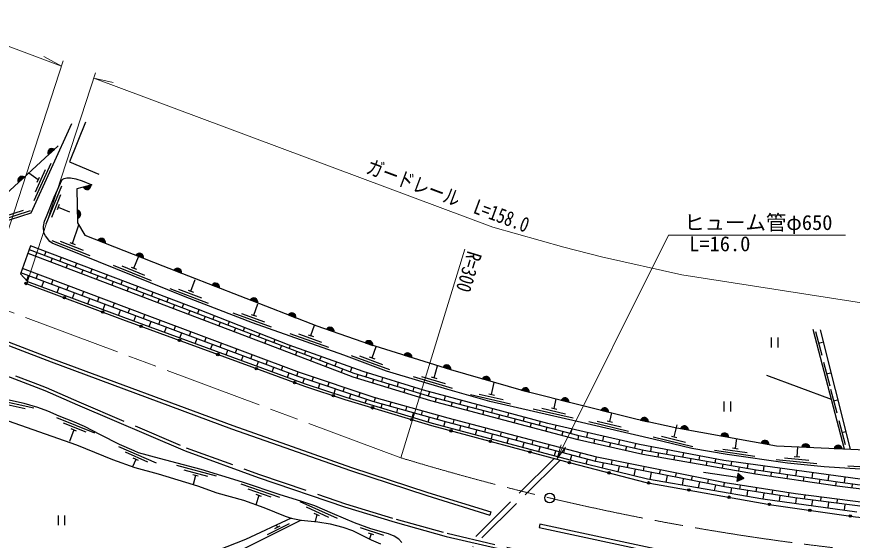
# Model space of a CAD drawing. Units: millimetres at full size, sheet at 1:1000; details may follow other scales. Extents: x 40000 to 680000, y 20000 to 380000.
# Drawn here: x 201026 to 303202, y 256591 to 320573 of the extents above; entities that cross this region are included whole.
import ezdxf
from ezdxf.enums import TextEntityAlignment as Align

# ---------------------------------------------------------------- set-up
doc = ezdxf.new("R2010")
doc.units = ezdxf.units.MM
doc.header["$LTSCALE"] = 1000
doc.linetypes.add('CHAIN', pattern=[18.5, 12, -1.5, 3.5, -1.5])
doc.linetypes.add('DASHED', pattern=[7.5, 6, -1.5])
for name, color, linetype, lineweight in [('M-BGD', 7, 'Continuous', 25), ('M-BMK', 2, 'CHAIN', 13), ('M-BMK-SRVR', 3, 'Continuous', 25), ('M-STR-HTXT', 7, 'Continuous', 13)]:
    doc.layers.add(name, color=color, linetype=linetype, lineweight=lineweight)
doc.styles.add('ＭＳ ゴシック', font='')
doc.styles.get('ＭＳ ゴシック').set_extended_font_data('MS Gothic')

# ---------------------------------------------------------------- blocks, each defined once
blk = doc.blocks.new('open_arrow')
at = {"color": 0, "linetype": 'Continuous', "lineweight": -2}
blk.add_lwpolyline([(7.5, 1.25), (0, 0), (7.5, -1.25)], dxfattribs=at)

msp = doc.modelspace()

# ---------------------------------------------------------------- hatches: boundary and pattern name
at = {"layer": 'M-BGD'}
for points in [[(204902, 303694, -0.82183), (205629, 304367)], [(201233, 300298, -0.82183), (201960, 300971)], [(210125, 299989, -0.82183), (209165, 299747)], [(208445, 296938, -0.82183), (208466, 295947)], [(210949, 293257, -0.82183), (211871, 292895)], [(215604, 291431, -0.82183), (216526, 291070)], [(220259, 289607, -0.82183), (221182, 289247)], [(202037, 288029, -0.41421), (202230, 288117, -0.41421), (202318, 287925, -1)], [(224916, 287787, -0.82183), (225839, 287427)], [(206721, 286281, -0.41421), (206914, 286369, -0.41421), (207002, 286176, -1)], [(229573, 285967, -0.82183), (230496, 285607)], [(211406, 284533, -0.41421), (211599, 284621, -0.41421), (211687, 284428, -1)], [(234230, 284148, -0.82183), (235153, 283787)], [(216094, 282796, -0.41421), (216287, 282885, -0.41421), (216376, 282692, -1)], [(238904, 282372, -0.82183), (239840, 282047)], [(220788, 281073, -0.41421), (220981, 281162, -0.41421), (221070, 280969, -1)], [(243627, 280732, -0.82183), (244563, 280408)], [(225482, 279349, -0.41421), (225674, 279439, -0.41421), (225763, 279246, -1)], [(248397, 279233, -0.82183), (249343, 278939)], [(253172, 277752, -0.82183), (254118, 277458)], [(230176, 277627, -0.41421), (230368, 277717, -0.41421), (230458, 277525, -1)], [(234874, 275917, -0.41421), (235066, 276007, -0.41421), (235156, 275814, -1)], [(257967, 276336, -0.82183), (258919, 276059)], [(262765, 274928, -0.82183), (263726, 274687)], [(239608, 274309, -0.41421), (239798, 274405, -0.41421), (239893, 274216, -1)], [(267614, 273709, -0.82183), (268575, 273468)], [(244383, 272826, -0.41421), (244570, 272926, -0.41421), (244670, 272739, -1)], [(272464, 272490, -0.82183), (273424, 272249)], [(249170, 271383, -0.41421), (249357, 271483, -0.41421), (249457, 271296, -1)], [(277316, 271286, -0.82183), (278285, 271077)], [(253977, 270008, -0.41421), (254160, 270114, -0.41421), (254266, 269930, -1)], [(282207, 270249, -0.82183), (283182, 270073)], [(258806, 268713, -0.41421), (258990, 268819, -0.41421), (259096, 268635, -1)], [(287128, 269365, -0.82183), (288104, 269190)], [(292050, 268481, -0.82183), (293025, 268306)], [(297016, 267995, -0.82183), (298006, 267951)], [(300972, 267820, -0.82183), (301962, 267776)], [(263635, 267418, -0.41421), (263819, 267524, -0.41421), (263925, 267341, -1)], [(268465, 266123, -0.41421), (268649, 266229, -0.41421), (268755, 266046, -1)], [(273305, 264871, -0.41421), (273488, 264979, -0.41421), (273596, 264796, -1)], [(289075, 263774), (289939, 264151), (289222, 264763)], [(278149, 263632, -0.41421), (278323, 263753, -0.41421), (278444, 263579, -1)], [(283072, 262755, -0.41421), (283246, 262877, -0.41421), (283367, 262703, -1)], [(287994, 261879, -0.41421), (288168, 262000, -0.41421), (288290, 261826, -1)], [(292917, 261002, -0.41421), (293091, 261124, -0.41421), (293212, 260950, -1)], [(297864, 260280, -0.41421), (298034, 260407, -0.41421), (298161, 260237, -1)], [(302814, 259571, -0.41421), (302983, 259698, -0.41421), (303111, 259528, -1)]]:
    msp.add_hatch(color=256, dxfattribs=at).paths.add_polyline_path(points)

# ---------------------------------------------------------------- linework, layer by layer
for p, q in [((204902, 303694), (205629, 304367)), ((203171, 298133), (205244, 302683)), ((203662, 300657), (202503, 301474)), ((203313, 299168), (204557, 301898)), ((201233, 300298), (201960, 300971)), ((203516, 300339), (203807, 300976)), ((206491, 299851), (204607, 295219)), ((210125, 299989), (209165, 299747)), ((206392, 298811), (205262, 296032)), ((206237, 297633), (205973, 296985)), ((198911, 295663), (202715, 296900)), ((199579, 296196), (201862, 296938)), ((206105, 297309), (207494, 296744)), ((208445, 296938), (208466, 295947)), ((207857, 292869), (208635, 295125)), ((210949, 293257), (211871, 292895)), ((205314, 293242), (209955, 291382)), ((206354, 293148), (209138, 292032)), ((207533, 292999), (208182, 292739)), ((203488, 291772), (203322, 291334)), ((204589, 291856), (204423, 291417)), ((215364, 289840), (215926, 291231)), ((215604, 291431), (216526, 291070)), ((205358, 291062), (205191, 290624)), ((206460, 291148), (206293, 290707)), ((207227, 290352), (207061, 289914)), ((208330, 290439), (208162, 289998)), ((212821, 290221), (217457, 288348)), ((209097, 289643), (208931, 289205)), ((210200, 289730), (210032, 289288)), ((213861, 290124), (216642, 289000)), ((215040, 289972), (215689, 289709)), ((220259, 289607), (221182, 289247)), ((202255, 288332), (202483, 288941)), ((203420, 288590), (203614, 289110)), ((204108, 287577), (204356, 288239)), ((205293, 287889), (205485, 288403)), ((210967, 288933), (210801, 288495)), ((212071, 289022), (211902, 288578)), ((212837, 288223), (212670, 287785)), ((213941, 288313), (213772, 287868)), ((222313, 287040), (222850, 288440)), ((205982, 286877), (206229, 287538)), ((207166, 287187), (207356, 287696)), ((214706, 287513), (214540, 287075)), ((215811, 287604), (215641, 287157)), ((219764, 287376), (224432, 285584)), ((220805, 287298), (223606, 286222)), ((221986, 287166), (222640, 286915)), ((224916, 287787), (225839, 287427)), ((207856, 286178), (208102, 286837)), ((209039, 286486), (209227, 286990)), ((209729, 285479), (209975, 286135)), ((210912, 285784), (211098, 286283)), ((216576, 286802), (216410, 286364)), ((217681, 286896), (217511, 286447)), ((219552, 286187), (219380, 285737)), ((211603, 284779), (211848, 285434)), ((212785, 285083), (212969, 285576)), ((218446, 286092), (218279, 285654)), ((220315, 285382), (220149, 284944)), ((221422, 285478), (221250, 285026)), ((229573, 285967), (230496, 285607)), ((230014, 284084), (230528, 285493)), ((213477, 284080), (213721, 284732)), ((214658, 284382), (214840, 284869)), ((216531, 283680), (216711, 284163)), ((222185, 284671), (222018, 284233)), ((223292, 284769), (223120, 284316)), ((227460, 284376), (232158, 282663)), ((228502, 284316), (231321, 283288)), ((229686, 284203), (230343, 283964)), ((234230, 284148), (235153, 283787)), ((215353, 283388), (215594, 284031)), ((217231, 282698), (217467, 283330)), ((218404, 282980), (218584, 283461)), ((224054, 283961), (223888, 283523)), ((225154, 284040), (224989, 283606)), ((225924, 283251), (225758, 282813)), ((227016, 283310), (226859, 282895)), ((219109, 282009), (219341, 282631)), ((220278, 282281), (220457, 282762)), ((222152, 281582), (222331, 282063)), ((227794, 282540), (227627, 282102)), ((228879, 282580), (228728, 282185)), ((236981, 281597), (237442, 282892)), ((238904, 282372), (239840, 282047)), ((298381, 282388), (302206, 267765)), ((298699, 282119), (299458, 279217)), ((299277, 282328), (302942, 267733)), ((220986, 281319), (221215, 281931)), ((222864, 280630), (223089, 281232)), ((224025, 280883), (224205, 281364)), ((229663, 281830), (229497, 281392)), ((230741, 281851), (230598, 281475)), ((231533, 281120), (231366, 280682)), ((232603, 281121), (232468, 280764)), ((234424, 281870), (239134, 280192)), ((235467, 281817), (238293, 280810)), ((236651, 281714), (237311, 281479)), ((293290, 281355), (293290, 280155)), ((294090, 281355), (294090, 280155)), ((224741, 279941), (224962, 280533)), ((225899, 280183), (226079, 280664)), ((227773, 279484), (227953, 279965)), ((233402, 280409), (233236, 279971)), ((234469, 280394), (234336, 280051)), ((243627, 280732), (244563, 280408)), ((244472, 278881), (244994, 280287)), ((299079, 280668), (299543, 280789)), ((226619, 279252), (226836, 279834)), ((228496, 278562), (228710, 279134)), ((229647, 278785), (229826, 279266)), ((235269, 279691), (235101, 279254)), ((236354, 279726), (236202, 279331)), ((237135, 278972), (236967, 278535)), ((238240, 279057), (238068, 278612)), ((241919, 279188), (246607, 277449)), ((242961, 279121), (245774, 278078)), ((244144, 279003), (244800, 278759)), ((248397, 279233), (249343, 278939)), ((230374, 277874), (230584, 278435)), ((231521, 278086), (231700, 278567)), ((239001, 278252), (238833, 277815)), ((240126, 278388), (239935, 277893)), ((299681, 278368), (300440, 275465)), ((232254, 277190), (232457, 277736)), ((233394, 277386), (233574, 277867)), ((234133, 276506), (234331, 277037)), ((235268, 276687), (235448, 277168)), ((240868, 277533), (240699, 277096)), ((242011, 277720), (241801, 277173)), ((243862, 277084), (243703, 276559)), ((252061, 276456), (252492, 277893)), ((253172, 277752), (254118, 277458)), ((300060, 276917), (300525, 277038)), ((236029, 275816), (236214, 276361)), ((237161, 276041), (237325, 276528)), ((239056, 275401), (239220, 275888)), ((242746, 276849), (242610, 276400)), ((244660, 276270), (244524, 275821)), ((245772, 276490), (245617, 275980)), ((247682, 275897), (247532, 275401)), ((249494, 276601), (254282, 275162)), ((250538, 276601), (253411, 275737)), ((251726, 276557), (252396, 276355)), ((257967, 276336), (258919, 276059)), ((259096, 274421), (259429, 275884)), ((292729, 276775), (300614, 273850)), ((237926, 275180), (238108, 275721)), ((239825, 274554), (240003, 275081)), ((240951, 274761), (241115, 275248)), ((246574, 275690), (246439, 275242)), ((248489, 275111), (248353, 274663)), ((249591, 275303), (249446, 274822)), ((262765, 274928), (263726, 274687)), ((300543, 275071), (301302, 272168)), ((241728, 273939), (241898, 274441)), ((242845, 274121), (243010, 274608)), ((244743, 273490), (244880, 273985)), ((250403, 274532), (250267, 274084)), ((251510, 274739), (251360, 274243)), ((252323, 273974), (252204, 273521)), ((253424, 274227), (253290, 273719)), ((256526, 274391), (261401, 273282)), ((257567, 274462), (260492, 273796)), ((258755, 274499), (259438, 274344)), ((266751, 272679), (267002, 273863)), ((203111, 272733), (198225, 273795)), ((202070, 272652), (199139, 273289)), ((243644, 273362), (243793, 273801)), ((245583, 272777), (245706, 273222)), ((246670, 272955), (246807, 273450)), ((248597, 272419), (248734, 272914)), ((254257, 273464), (254138, 273011)), ((255356, 273710), (255224, 273210)), ((256191, 272955), (256072, 272502)), ((257288, 273193), (257158, 272700)), ((267614, 273709), (268575, 273468)), ((287506, 273547), (287506, 272347)), ((288306, 273547), (288306, 272347)), ((300923, 273620), (301387, 273741)), ((247498, 272200), (247633, 272687)), ((249414, 271623), (249560, 272152)), ((250524, 271884), (250661, 272379)), ((252451, 271348), (252588, 271843)), ((258125, 272445), (258006, 271992)), ((259220, 272676), (259092, 272191)), ((260059, 271936), (259940, 271483)), ((261152, 272159), (261026, 271681)), ((264181, 272649), (269056, 271539)), ((265222, 272719), (268147, 272054)), ((266410, 272757), (267093, 272601)), ((272464, 272490), (273424, 272249)), ((273553, 271102), (273800, 272154)), ((210569, 269687), (205933, 271561)), ((209529, 269784), (206748, 270908)), ((251329, 271045), (251487, 271616)), ((253258, 270517), (253414, 271081)), ((254381, 270823), (254511, 271320)), ((256315, 270315), (256446, 270812)), ((261993, 271427), (261874, 270974)), ((263084, 271642), (262960, 271172)), ((263927, 270917), (263808, 270464)), ((265016, 271125), (264894, 270663)), ((270982, 271090), (275849, 269945)), ((272024, 271153), (274944, 270466)), ((273212, 271182), (273893, 271021)), ((277316, 271286), (278285, 271077)), ((301553, 271212), (302312, 268309)), ((208026, 270068), (207464, 268677)), ((208350, 269937), (207701, 270199)), ((255199, 270003), (255348, 270569)), ((257133, 269492), (257282, 270061)), ((258249, 269807), (258380, 270304)), ((260184, 269299), (260314, 269795)), ((265861, 270408), (265742, 269955)), ((266958, 270644), (266828, 270153)), ((267795, 269898), (267676, 269445)), ((268909, 270198), (268763, 269644)), ((270838, 269758), (270706, 269173)), ((281419, 269238), (281769, 270696)), ((282207, 270249), (283182, 270073)), ((301932, 269760), (302397, 269882)), ((259066, 268980), (259217, 269553)), ((261000, 268469), (261151, 269044)), ((262118, 268790), (262249, 269287)), ((264052, 268281), (264183, 268778)), ((269731, 269393), (269627, 268936)), ((271681, 268952), (271578, 268496)), ((272788, 269312), (272657, 268732)), ((274738, 268867), (274608, 268291)), ((278848, 269239), (283709, 268070)), ((279890, 269297), (282807, 268596)), ((281079, 269320), (281759, 269156)), ((287128, 269365), (288104, 269190)), ((288904, 267829), (289073, 269016)), ((218112, 266029), (213523, 268013)), ((262933, 267958), (263085, 268536)), ((264867, 267447), (265019, 268027)), ((265987, 267773), (266117, 268269)), ((267921, 267264), (268051, 267761)), ((273632, 268512), (273529, 268055)), ((275583, 268071), (275480, 267614)), ((276687, 268421), (276558, 267850)), ((278619, 268032), (278517, 267449)), ((287377, 267743), (290348, 267321)), ((288558, 267878), (289251, 267780)), ((292050, 268481), (293025, 268306)), ((296442, 266808), (296559, 268016)), ((297016, 267995), (298006, 267951)), ((300972, 267820), (301962, 267776)), ((217075, 266151), (214322, 267341)), ((266800, 266935), (266954, 267518)), ((268734, 266424), (268888, 267010)), ((269855, 266755), (269986, 267252)), ((271789, 266247), (271920, 266743)), ((277534, 267630), (277431, 267173)), ((279502, 267276), (279421, 266815)), ((280584, 267654), (280487, 267103)), ((281472, 266930), (281391, 266469)), ((282548, 267277), (282457, 266757)), ((284512, 266899), (284427, 266412)), ((286345, 267586), (291295, 266884)), ((296093, 266842), (296790, 266774)), ((215579, 266471), (215192, 265574)), ((215901, 266332), (215258, 266609)), ((225458, 264436), (220625, 265719)), ((270675, 265940), (270822, 266501)), ((272650, 265449), (272769, 266048)), ((273750, 265853), (273850, 266357)), ((275712, 265463), (275812, 265967)), ((283442, 266584), (283361, 266123)), ((285412, 266239), (285331, 265777)), ((286477, 266521), (286397, 266066)), ((287382, 265893), (287301, 265432)), ((288450, 266196), (288367, 265720)), ((290433, 265925), (290336, 265374)), ((293896, 266452), (298872, 265970)), ((294920, 266654), (297906, 266365)), ((302663, 265696), (307653, 265376)), ((224414, 264402), (221515, 265172)), ((274593, 264967), (274731, 265658)), ((276536, 264484), (276692, 265268)), ((277673, 265073), (277773, 265577)), ((278485, 264026), (278654, 264878)), ((279635, 264683), (279735, 265186)), ((281596, 264293), (281696, 264796)), ((289148, 264269), (284994, 264885)), ((289222, 264763), (289075, 263774)), ((289939, 264151), (289222, 264763)), ((289351, 265547), (289271, 265086)), ((291321, 265202), (291240, 264740)), ((292398, 265656), (292310, 265054)), ((293300, 264910), (293232, 264446)), ((294380, 265385), (294290, 264766)), ((296361, 265114), (296269, 264478)), ((298343, 264843), (298248, 264189)), ((223226, 264407), (222549, 264587)), ((222887, 264497), (222599, 263411)), ((280456, 263686), (280616, 264488)), ((282430, 263346), (282577, 264098)), ((283559, 263906), (283657, 264410)), ((284402, 263007), (284540, 263714)), ((285521, 263522), (285620, 264026)), ((287484, 263138), (287583, 263642)), ((289939, 264151), (289075, 263774)), ((295279, 264622), (295212, 264158)), ((297258, 264333), (297191, 263870)), ((299237, 264045), (299170, 263582)), ((300325, 264572), (300227, 263901)), ((301216, 263757), (301149, 263293)), ((302295, 264303), (302208, 263626)), ((233199, 261828), (228463, 263430)), ((232156, 261864), (229314, 262825)), ((286373, 262667), (286503, 263330)), ((288369, 262323), (288472, 262980)), ((289459, 262825), (289539, 263332)), ((290340, 261984), (290447, 262670)), ((291435, 262515), (291515, 263022)), ((293411, 262205), (293491, 262712)), ((303200, 263498), (303140, 263034)), ((230639, 262060), (230256, 260930)), ((230970, 261948), (230307, 262173)), ((292311, 261646), (292423, 262360)), ((294293, 261372), (294399, 262050)), ((295387, 261895), (295467, 262403)), ((296292, 261096), (296376, 261746)), ((297368, 261618), (297433, 262128)), ((299351, 261363), (299417, 261873)), ((301335, 261108), (301400, 261618)), ((240246, 259237), (235695, 261306)), ((239212, 259378), (236481, 260619)), ((298273, 260823), (298359, 261491)), ((300255, 260549), (300343, 261236)), ((302236, 260275), (302327, 260981)), ((206079, 259628), (206079, 258428)), ((206879, 259628), (206879, 258428)), ((238041, 259581), (237404, 259870)), ((237722, 259725), (237524, 258883)), ((258994, 260055), (258876, 259672)), ((231689, 257286), (234371, 258630)), ((264987, 258551), (264904, 258160)), ((232596, 258043), (233222, 258356)), ((232909, 258200), (232787, 258443)), ((245899, 257158), (243061, 258131)), ((244714, 257247), (244052, 257474)), ((244383, 257360), (244177, 256758))]:
    msp.add_line(p, q, dxfattribs=at)
at = {"layer": 'M-BGD', "linetype": 'DASHED'}
for p, q in [((266736, 266587), (256164, 256072)), ((267462, 266392), (256811, 255798))]:
    msp.add_line(p, q, dxfattribs=at)
at = {"layer": 'M-BGD'}
for points in [[(206109, 304811), (199115, 298339), (190890, 301989), (182503, 305274), (171532, 309499), (156560, 315120), (137027, 320995), (110078, 329527), (79296, 338978)], [(78702, 336268), (102074, 329035), (143367, 315758), (155650, 312308), (168043, 307639), (190553, 298861), (199003, 295377), (202809, 296615), (207780, 307526)], [(75008, 319422), (100603, 312014), (110261, 309132), (130160, 302572), (140723, 298905), (151420, 295022), (172702, 287061), (202889, 275500), (204457, 274876), (208460, 273157), (221610, 267523), (230563, 264261), (241114, 260674), (247296, 258790), (253557, 257057), (264375, 254559), (272309, 252773), (278095, 251628), (281983, 250914), (286843, 250112), (291364, 249567), (300750, 248768), (308085, 248300)], [(209438, 307694), (207498, 302841), (211068, 301325)], [(309219, 264975), (299756, 265582), (295275, 266017), (287899, 267063), (283583, 267792), (278834, 268934), (269560, 271117), (258897, 273544), (253742, 275011), (246238, 277266), (241009, 279206), (229877, 283172), (221622, 286341), (208906, 291479), (205342, 292907), (205087, 293113), (204545, 293812), (204355, 294163), (204304, 294941), (204422, 295577), (204675, 296167), (205624, 298525), (206576, 300668), (206817, 300815), (207153, 300886), (207585, 300886), (208254, 300771), (209026, 300533), (210223, 300014), (208390, 299552), (208478, 295391), (209375, 293874), (218905, 290136), (237730, 282780), (244172, 280543), (254056, 277478), (262963, 274879), (276892, 271377), (281738, 270333), (293932, 268143), (296725, 268008), (310251, 267409)], [(162538, 294792), (205246, 278402), (227308, 270229), (241839, 265122), (251173, 262059), (258876, 259672)], [(162681, 295166), (205388, 278776), (227444, 270606), (241968, 265501), (251295, 262440), (258994, 260055)], [(305079, 263922), (287485, 266328), (277171, 268311), (265955, 270873), (250761, 274939), (243384, 277233), (234350, 280437), (223239, 284790), (202710, 292568), (201494, 289142), (202348, 288234), (214073, 283857), (229867, 278059), (236319, 275710), (241259, 274081), (251835, 270893), (268836, 266397), (278141, 264085), (292259, 261653), (303744, 260067)], [(202396, 291685), (211507, 288227), (233481, 279878), (242117, 276550), (251623, 273673), (269494, 268966), (277607, 267133), (291365, 264718), (301369, 263261), (305630, 262714), (315937, 261870), (322546, 261342), (331280, 261170), (342398, 261243), (351448, 261629), (356367, 261958)], [(202553, 292127), (211673, 288665), (233649, 280316), (242269, 276993), (251751, 274124), (269606, 269422), (277699, 267592), (291439, 265181), (301433, 263726), (305679, 263180), (315975, 262337), (322570, 261810), (331283, 261638), (342386, 261711), (351422, 262097), (356342, 262426)], [(356139, 259445), (353474, 259395), (345354, 259078), (337757, 258875), (331935, 258805), (325989, 258968), (322033, 259147), (313699, 259635), (308300, 260213), (296172, 261772), (287578, 263120), (282453, 264122), (271845, 266232), (260312, 269265), (253635, 271019), (244577, 273536), (235445, 276621), (217108, 283464), (201547, 289291)], [(356472, 259965), (353459, 259909), (345338, 259591), (337747, 259388), (331939, 259318), (326008, 259481), (322059, 259660), (313742, 260147), (308360, 260723), (296244, 262281), (287667, 263626), (282553, 264626), (271961, 266733), (260443, 269762), (253769, 271515), (244728, 274027), (235617, 277105), (217288, 283945), (201734, 289820)], [(202178, 287977), (213969, 283576), (229764, 277777), (236220, 275427), (241169, 273795), (251753, 270604), (268746, 266048), (278013, 263656), (293324, 260930), (303604, 259458), (309953, 258850), (314919, 258364), (320819, 257979), (326472, 257767), (336622, 257771), (350749, 258230), (355493, 258469)], [(248114, 256335), (247747, 256713), (247198, 257106), (246490, 257385), (244318, 258002), (242352, 258729), (239633, 259845), (237488, 260820), (235774, 261379), (233224, 262136), (228630, 263690), (223588, 265243), (218480, 266598), (215936, 267297), (215405, 267526), (213592, 268313), (211262, 269487), (209311, 270477), (208087, 271026), (206204, 271741), (204816, 272370), (203589, 272827), (201936, 273295), (199528, 273819)], [(196099, 272533), (208325, 268256), (212742, 266476), (215463, 265474), (218327, 264707), (221684, 263707), (223138, 263236), (225514, 262375), (228740, 261474), (231226, 260582), (233865, 259521), (234593, 259286), (235791, 259040), (237837, 258855), (239373, 258582), (240907, 258201), (242076, 257769), (244385, 256658), (245502, 256175)], [(234593, 259286), (229017, 256682), (225597, 255323), (223930, 254559), (220038, 252591), (219067, 252264), (212856, 249646), (206009, 246505), (199338, 248951), (196096, 250352), (193528, 251690)], [(235791, 259040), (228473, 255372), (226420, 254544), (224572, 253878), (222510, 253053), (220224, 252079), (217912, 251174)], [(361002, 251255), (344716, 250279), (335785, 250130), (325779, 250461), (311064, 251504), (298157, 252629), (287388, 254068), (279625, 255427), (264987, 258551)], [(264904, 258160), (279549, 255034), (287327, 253673), (298114, 252231), (311032, 251105), (325758, 250061), (335782, 249730), (344731, 249879), (361026, 250856)]]:
    msp.add_lwpolyline(points, dxfattribs=at)
at = {"layer": 'M-BGD', "linetype": 'DASHED'}
msp.add_lwpolyline([(75094, 319813), (100715, 312398), (110381, 309514), (130288, 302950), (140857, 299282), (151558, 295397), (172844, 287435), (203035, 275873), (204610, 275245), (208618, 273525), (221757, 267895), (230696, 264638), (241237, 261055), (247407, 259174), (253655, 257444), (264464, 254949), (272392, 253165), (278170, 252021), (282051, 251308), (286900, 250508), (291405, 249965), (300780, 249167), (308109, 248700)], dxfattribs=at)
at = {"layer": 'M-BGD'}
for centre in [(202178, 287977), (206862, 286229), (211546, 284480), (216235, 282744), (220929, 281021), (225623, 279298), (230317, 277576), (235015, 275866), (239751, 274263), (244526, 272783), (249314, 271340), (254121, 269969), (258951, 268674), (263780, 267379), (268610, 266085), (273451, 264834), (278297, 263606), (283219, 262729), (288142, 261853), (293064, 260976), (298013, 260258), (302962, 259550)]:
    msp.add_circle(centre, 150, dxfattribs=at)
for centre, start, end in [((205332, 303959), 53.95531, 211.6135), ((201663, 300563), 53.95531, 211.6135), ((209621, 299963), 205.33013, 2.98833), ((208358, 296441), 282.38552, 80.04371), ((211374, 292985), 349.7546, 147.4128), ((216029, 291159), 349.7546, 147.4128), ((220685, 289336), 349.82571, 147.4839), ((225342, 287516), 349.82571, 147.4839), ((229999, 285696), 349.82571, 147.4839), ((234656, 283876), 349.82571, 147.4839), ((239340, 282117), 352.02545, 149.68365), ((244063, 280478), 352.02545, 149.68365), ((248841, 278993), 353.93874, 151.59693), ((253616, 277512), 353.93874, 151.59693), ((258416, 276104), 354.90338, 152.56157), ((263222, 274713), 357.05997, 154.71816), ((268071, 273494), 357.05997, 154.71816), ((272920, 272275), 357.05997, 154.71816), ((277780, 271086), 359.01085, 156.66904), ((282677, 270065), 0.99174, 158.64993), ((287599, 269181), 0.99174, 158.64993), ((292520, 268297), 0.99174, 158.64993), ((297507, 267875), 8.6342, 166.29239), ((301463, 267700), 8.6342, 166.29239)]:
    msp.add_arc(centre, 505, start, end, dxfattribs=at)
at = {"layer": 'M-BMK'}
msp.add_lwpolyline([(248003, 266671), (171982, 295064), (169469, 296118)], dxfattribs=at)
msp.add_arc((335215, 553715), 300000, 253.09975, 289.18159, dxfattribs=at)
at = {"layer": 'M-BMK-SRVR'}
msp.add_circle((266205, 261760), 600, dxfattribs=at)
at = {"layer": 'M-STR-HTXT'}
for p, q in [((198493, 289957), (206713, 315184)), ((206506, 314548), (204348, 315718)), ((202348, 288234), (210651, 313713)), ((210444, 313077), (212841, 312546)), ((248003, 266671), (255805, 292156))]:
    msp.add_line(p, q, dxfattribs=at)
for points in [[(206506, 314548), (184926, 322607), (182534, 323611), (174615, 326526), (167895, 328826), (160014, 331326), (152703, 333458), (144952, 335525), (138714, 337048), (131415, 338671), (122400, 340446), (113660, 341926), (106264, 342995), (97403, 344059), (91121, 344670), (83740, 345238), (80710, 345425)], [(354079, 284384), (339622, 283751), (320216, 284142), (306182, 285315), (282376, 289045), (272546, 291243), (267941, 292408), (259236, 294854), (210444, 313077)], [(267073, 266497), (280738, 293860), (302388, 293860)]]:
    msp.add_lwpolyline(points, dxfattribs=at)

# ---------------------------------------------------------------- block references
at = {"layer": 'M-STR-HTXT', "xscale": 240, "yscale": 240, "rotation": 63.5}
msp.add_blockref('open_arrow', (267073, 266497), dxfattribs=at)

# ---------------------------------------------------------------- texts
at = {"layer": 'M-STR-HTXT', "style": 'ＭＳ ゴシック', "width": 0.8}
msp.add_text('ガードレール\u3000L=158.0', height=1833, rotation=339.52, dxfattribs=at).set_placement((253251, 297334), align=Align.BOTTOM_CENTER)
at = {"layer": 'M-STR-HTXT', "style": 'ＭＳ ゴシック'}
msp.add_text('ヒューム管φ650', height=1833, dxfattribs=at).set_placement((282638, 293960), align=Align.BOTTOM_LEFT)
msp.add_text('L=16.0', height=1833, dxfattribs=at).set_placement((290741, 291360), align=Align.BOTTOM_RIGHT)
at = {"layer": 'M-STR-HTXT', "style": 'ＭＳ ゴシック', "width": 0.8}
msp.add_text('R=300', height=1833, rotation=252.978, dxfattribs=at).set_placement((255655, 292202), align=Align.BOTTOM_LEFT)

doc.saveas('drawing.dxf')
